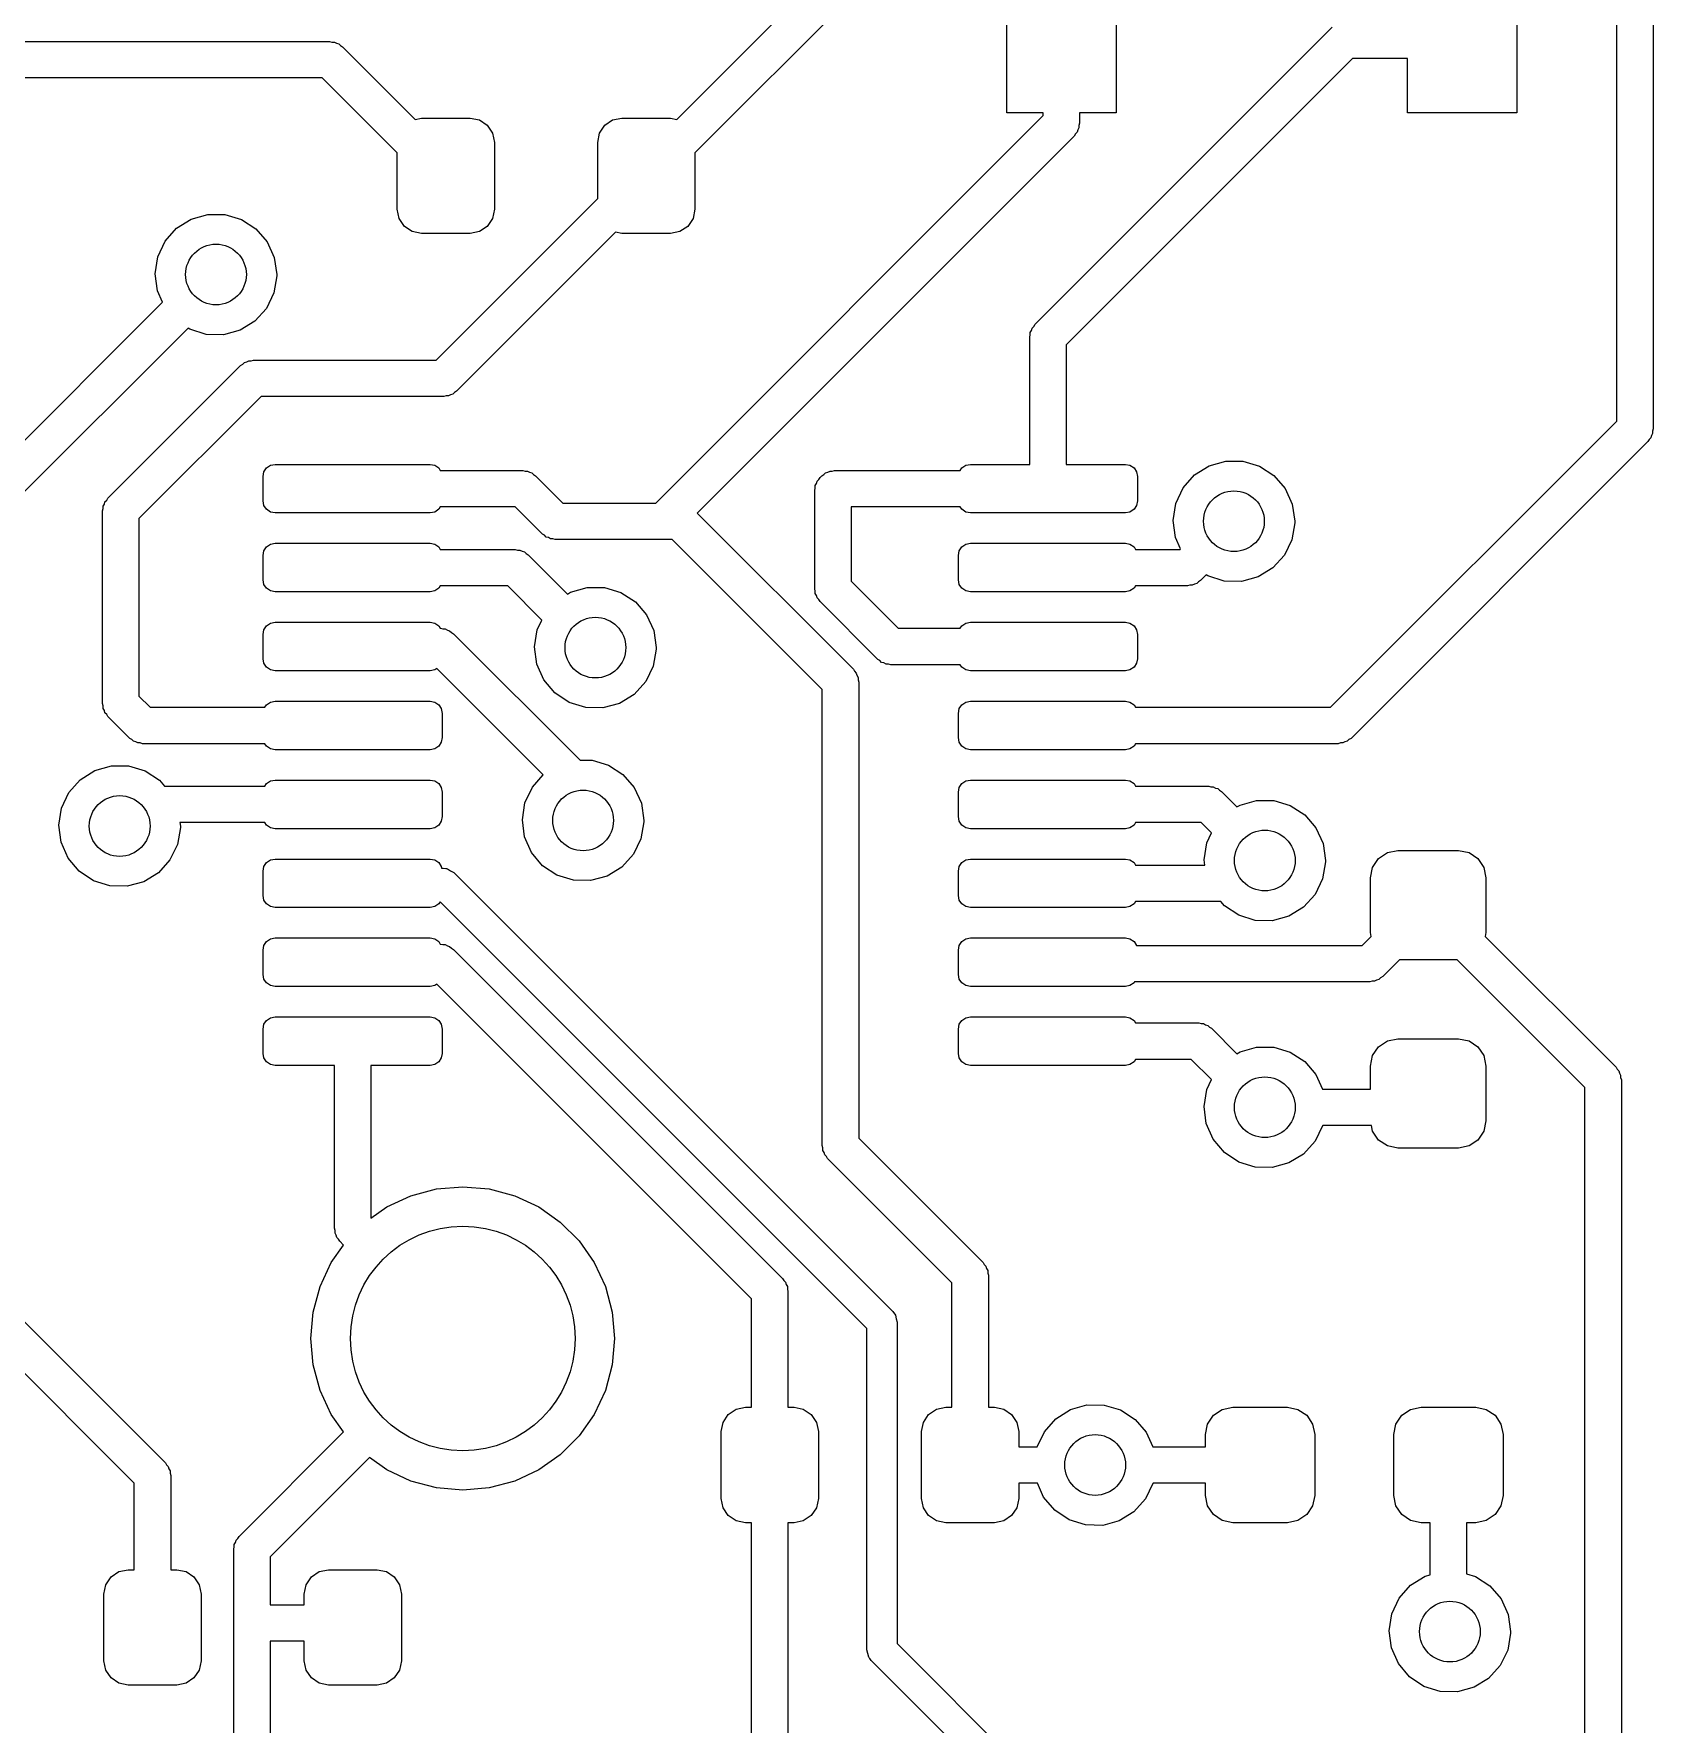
# Model space of a CAD drawing. Extents: x 74 to 208, y -143 to -31.
# Drawn here: x 194.59 to 207.92, y -130.56 to -116.64 of the extents above; entities that cross this region are included whole.
import ezdxf

# ---------------------------------------------------------------- set-up
doc = ezdxf.new("R2010")
doc.units = 0
doc.layers.add('BLACK', color=7, linetype='CONTINUOUS')

msp = doc.modelspace()

# ---------------------------------------------------------------- linework, layer by layer
at = {"layer": 'BLACK', "linetype": 'CONTINUOUS'}
for p, q in [((207.622, -119.826), (207.622, -74.7381)), ((207.922, -74.676), (207.922, -119.888)), ((199.883, -117.341), (201.592, -115.632)), ((201.761, -115.888), (200.031, -117.617)), ((202.599, -117.288), (202.599, -116.088)), ((203.499, -116.088), (203.499, -117.288)), ((206.799, -116.088), (206.799, -117.288)), ((202.832, -119.028), (205.278, -116.582)), ((182.951, -116.698), (197.024, -116.698)), ((197.024, -116.698), (197.043, -116.704)), ((197.043, -116.704), (197.063, -116.704)), ((197.063, -116.704), (197.08, -116.713)), ((197.08, -116.713), (197.099, -116.719)), ((197.099, -116.719), (197.113, -116.733)), ((197.113, -116.733), (197.13, -116.742)), ((197.13, -116.742), (197.728, -117.341)), ((205.447, -116.838), (203.088, -119.196)), ((205.899, -116.838), (205.447, -116.838)), ((205.899, -117.288), (205.899, -116.838)), ((196.962, -116.998), (182.888, -116.998)), ((197.581, -117.617), (196.962, -116.998)), ((197.728, -117.341), (197.781, -117.33)), ((197.781, -117.33), (198.181, -117.33)), ((198.181, -117.33), (198.257, -117.345)), ((198.257, -117.345), (198.322, -117.389)), ((199.289, -117.389), (199.354, -117.345)), ((199.354, -117.345), (199.431, -117.33)), ((199.431, -117.33), (199.831, -117.33)), ((199.709, -120.5), (202.899, -117.31)), ((199.831, -117.33), (199.883, -117.341)), ((202.899, -117.288), (202.599, -117.288)), ((202.899, -117.31), (202.899, -117.288)), ((203.499, -117.288), (203.199, -117.288)), ((203.199, -117.288), (203.199, -117.372)), ((206.799, -117.288), (205.899, -117.288)), ((198.322, -117.389), (198.366, -117.454)), ((198.366, -117.454), (198.381, -117.53)), ((199.231, -117.53), (199.246, -117.454)), ((199.246, -117.454), (199.289, -117.389)), ((203.155, -117.478), (200.05, -120.583)), ((203.165, -117.461), (203.155, -117.478)), ((203.179, -117.447), (203.165, -117.461)), ((203.184, -117.428), (203.179, -117.447)), ((203.193, -117.411), (203.184, -117.428)), ((203.199, -117.372), (203.193, -117.391)), ((203.193, -117.391), (203.193, -117.411)), ((197.581, -118.08), (197.581, -117.617)), ((198.381, -117.53), (198.381, -118.08)), ((199.231, -117.993), (199.231, -117.53)), ((200.031, -117.617), (200.031, -118.08)), ((197.901, -119.323), (199.231, -117.993)), ((195.764, -118.237), (195.884, -118.162)), ((195.884, -118.162), (196.02, -118.123)), ((196.02, -118.123), (196.162, -118.123)), ((196.162, -118.123), (196.298, -118.164)), ((196.298, -118.164), (196.417, -118.241)), ((197.596, -118.157), (197.581, -118.08)), ((197.639, -118.222), (197.596, -118.157)), ((198.366, -118.157), (198.322, -118.222)), ((198.381, -118.08), (198.366, -118.157)), ((200.016, -118.157), (199.972, -118.222)), ((200.031, -118.08), (200.016, -118.157)), ((195.67, -118.343), (195.764, -118.237)), ((196.417, -118.241), (196.509, -118.349)), ((197.704, -118.265), (197.639, -118.222)), ((197.781, -118.28), (197.704, -118.265)), ((198.181, -118.28), (197.781, -118.28)), ((199.378, -118.27), (198.069, -119.579)), ((198.257, -118.265), (198.181, -118.28)), ((198.322, -118.222), (198.257, -118.265)), ((199.431, -118.28), (199.378, -118.27)), ((199.831, -118.28), (199.431, -118.28)), ((199.907, -118.265), (199.831, -118.28)), ((199.972, -118.222), (199.907, -118.265)), ((195.61, -118.472), (195.67, -118.343)), ((196.509, -118.349), (196.568, -118.478)), ((195.588, -118.612), (195.61, -118.472)), ((196.568, -118.478), (196.588, -118.618)), ((195.606, -118.752), (195.588, -118.612)), ((196.588, -118.63), (196.564, -118.77)), ((196.588, -118.618), (196.588, -118.63)), ((194.248, -120.246), (195.648, -118.846)), ((195.648, -118.846), (195.606, -118.752)), ((196.564, -118.77), (196.503, -118.898)), ((196.407, -119.003), (196.287, -119.077)), ((196.503, -118.898), (196.407, -119.003)), ((195.858, -119.06), (194.416, -120.502)), ((195.873, -119.069), (195.858, -119.06)), ((196.008, -119.112), (195.873, -119.069)), ((196.15, -119.114), (196.008, -119.112)), ((196.287, -119.077), (196.15, -119.114)), ((202.788, -119.134), (202.793, -119.115)), ((202.788, -120.182), (202.788, -119.134)), ((202.793, -119.095), (202.803, -119.078)), ((202.793, -119.115), (202.793, -119.095)), ((202.803, -119.078), (202.808, -119.059)), ((202.808, -119.059), (202.822, -119.045)), ((202.822, -119.045), (202.832, -119.028)), ((203.088, -119.196), (203.088, -120.182)), ((195.198, -120.459), (196.29, -119.367)), ((196.29, -119.367), (196.308, -119.357)), ((196.308, -119.357), (196.322, -119.343)), ((196.322, -119.343), (196.341, -119.338)), ((196.341, -119.338), (196.358, -119.328)), ((196.358, -119.328), (196.377, -119.328)), ((196.377, -119.328), (196.397, -119.323)), ((196.397, -119.323), (197.901, -119.323)), ((196.459, -119.623), (195.454, -120.627)), ((197.963, -119.623), (196.459, -119.623)), ((197.982, -119.618), (197.963, -119.623)), ((198.002, -119.618), (197.982, -119.618)), ((198.019, -119.608), (198.002, -119.618)), ((198.038, -119.603), (198.019, -119.608)), ((198.052, -119.589), (198.038, -119.603)), ((198.069, -119.579), (198.052, -119.589)), ((205.266, -122.182), (207.622, -119.826)), ((207.878, -119.994), (205.434, -122.438)), ((207.888, -119.977), (207.878, -119.994)), ((207.902, -119.963), (207.888, -119.977)), ((207.907, -119.944), (207.902, -119.963)), ((207.917, -119.927), (207.907, -119.944)), ((207.922, -119.888), (207.917, -119.907)), ((207.917, -119.907), (207.917, -119.927)), ((196.476, -120.282), (196.483, -120.243)), ((196.483, -120.243), (196.505, -120.211)), ((196.505, -120.211), (196.538, -120.189)), ((196.538, -120.189), (196.576, -120.182)), ((196.576, -120.182), (197.851, -120.182)), ((197.851, -120.182), (197.889, -120.189)), ((197.889, -120.189), (197.922, -120.211)), ((197.922, -120.211), (197.935, -120.232)), ((197.935, -120.232), (198.614, -120.232)), ((198.614, -120.232), (198.633, -120.237)), ((198.633, -120.237), (198.652, -120.237)), ((198.652, -120.237), (198.67, -120.247)), ((198.67, -120.247), (198.689, -120.252)), ((198.689, -120.252), (198.703, -120.266)), ((198.703, -120.266), (198.72, -120.276)), ((201.076, -120.276), (201.093, -120.266)), ((201.093, -120.266), (201.107, -120.252)), ((201.107, -120.252), (201.126, -120.247)), ((201.126, -120.247), (201.144, -120.237)), ((201.144, -120.237), (201.163, -120.237)), ((201.163, -120.237), (201.182, -120.232)), ((201.182, -120.232), (202.216, -120.232)), ((202.216, -120.232), (202.23, -120.211)), ((202.23, -120.211), (202.263, -120.189)), ((202.263, -120.189), (202.301, -120.182)), ((202.301, -120.182), (202.788, -120.182)), ((203.088, -120.182), (203.576, -120.182)), ((203.576, -120.182), (203.614, -120.189)), ((203.614, -120.189), (203.647, -120.211)), ((203.647, -120.211), (203.668, -120.243)), ((203.668, -120.243), (203.676, -120.282)), ((204.052, -120.375), (204.146, -120.269)), ((204.146, -120.269), (204.266, -120.194)), ((204.266, -120.194), (204.402, -120.155)), ((204.402, -120.155), (204.544, -120.155)), ((204.544, -120.155), (204.68, -120.196)), ((204.68, -120.196), (204.799, -120.273)), ((204.799, -120.273), (204.891, -120.381)), ((196.476, -120.482), (196.476, -120.282)), ((198.72, -120.276), (198.944, -120.5)), ((201.018, -120.396), (201.023, -120.377)), ((201.018, -121.206), (201.018, -120.396)), ((201.023, -120.357), (201.033, -120.34)), ((201.023, -120.377), (201.023, -120.357)), ((201.033, -120.34), (201.038, -120.321)), ((201.038, -120.321), (201.052, -120.307)), ((201.052, -120.307), (201.062, -120.29)), ((201.062, -120.29), (201.076, -120.276)), ((203.676, -120.282), (203.676, -120.482)), ((203.992, -120.504), (204.052, -120.375)), ((204.891, -120.381), (204.95, -120.51)), ((195.154, -120.565), (195.159, -120.546)), ((195.159, -120.526), (195.169, -120.509)), ((195.159, -120.546), (195.159, -120.526)), ((195.169, -120.509), (195.174, -120.49)), ((195.174, -120.49), (195.188, -120.476)), ((195.188, -120.476), (195.198, -120.459)), ((196.483, -120.52), (196.476, -120.482)), ((196.505, -120.552), (196.483, -120.52)), ((197.935, -120.532), (197.922, -120.552)), ((198.551, -120.532), (197.935, -120.532)), ((198.776, -120.756), (198.551, -120.532)), ((198.944, -120.5), (199.709, -120.5)), ((202.216, -120.532), (201.318, -120.532)), ((201.318, -120.532), (201.318, -121.144)), ((202.23, -120.552), (202.216, -120.532)), ((203.668, -120.52), (203.647, -120.552)), ((203.676, -120.482), (203.668, -120.52)), ((203.97, -120.644), (203.992, -120.504)), ((204.95, -120.51), (204.97, -120.65)), ((195.154, -122.152), (195.154, -120.565)), ((195.454, -120.627), (195.454, -122.09)), ((196.538, -120.574), (196.505, -120.552)), ((196.576, -120.582), (196.538, -120.574)), ((197.851, -120.582), (196.576, -120.582)), ((197.889, -120.574), (197.851, -120.582)), ((197.922, -120.552), (197.889, -120.574)), ((200.05, -120.583), (201.336, -121.868)), ((202.263, -120.574), (202.23, -120.552)), ((202.301, -120.582), (202.263, -120.574)), ((203.576, -120.582), (202.301, -120.582)), ((203.614, -120.574), (203.576, -120.582)), ((203.647, -120.552), (203.614, -120.574)), ((203.988, -120.784), (203.97, -120.644)), ((204.97, -120.662), (204.946, -120.802)), ((204.97, -120.65), (204.97, -120.662)), ((198.793, -120.766), (198.776, -120.756)), ((198.807, -120.78), (198.793, -120.766)), ((198.826, -120.785), (198.807, -120.78)), ((198.843, -120.795), (198.826, -120.785)), ((198.863, -120.795), (198.843, -120.795)), ((198.882, -120.8), (198.863, -120.795)), ((199.843, -120.8), (198.882, -120.8)), ((201.08, -122.037), (199.843, -120.8)), ((204.03, -120.878), (203.988, -120.784)), ((204.946, -120.802), (204.885, -120.93)), ((196.476, -120.932), (196.483, -120.893)), ((196.476, -121.132), (196.476, -120.932)), ((196.483, -120.893), (196.505, -120.861)), ((196.505, -120.861), (196.538, -120.839)), ((196.538, -120.839), (196.576, -120.832)), ((196.576, -120.832), (197.851, -120.832)), ((197.851, -120.832), (197.889, -120.839)), ((197.889, -120.839), (197.922, -120.861)), ((197.922, -120.861), (197.935, -120.882)), ((197.935, -120.882), (198.552, -120.882)), ((198.552, -120.882), (198.571, -120.887)), ((198.571, -120.887), (198.591, -120.887)), ((198.591, -120.887), (198.608, -120.897)), ((198.608, -120.897), (198.627, -120.902)), ((198.627, -120.902), (198.641, -120.916)), ((198.641, -120.916), (198.658, -120.926)), ((198.658, -120.926), (198.983, -121.251)), ((202.201, -120.932), (202.208, -120.893)), ((202.201, -121.132), (202.201, -120.932)), ((202.208, -120.893), (202.23, -120.861)), ((202.23, -120.861), (202.263, -120.839)), ((202.263, -120.839), (202.301, -120.832)), ((202.301, -120.832), (203.576, -120.832)), ((203.576, -120.832), (203.614, -120.839)), ((203.614, -120.839), (203.647, -120.861)), ((203.647, -120.861), (203.66, -120.882)), ((203.66, -120.882), (204.026, -120.882)), ((204.026, -120.882), (204.03, -120.878)), ((204.885, -120.93), (204.789, -121.035)), ((204.24, -121.092), (204.194, -121.138)), ((204.255, -121.101), (204.24, -121.092)), ((204.39, -121.144), (204.255, -121.101)), ((204.789, -121.035), (204.669, -121.109)), ((196.483, -121.17), (196.476, -121.132)), ((196.505, -121.202), (196.483, -121.17)), ((196.538, -121.224), (196.505, -121.202)), ((196.576, -121.232), (196.538, -121.224)), ((197.851, -121.232), (196.576, -121.232)), ((197.889, -121.224), (197.851, -121.232)), ((197.922, -121.202), (197.889, -121.224)), ((197.935, -121.182), (197.922, -121.202)), ((198.49, -121.182), (197.935, -121.182)), ((198.772, -121.464), (198.49, -121.182)), ((198.983, -121.251), (199.008, -121.235)), ((199.008, -121.235), (199.144, -121.196)), ((199.144, -121.196), (199.286, -121.197)), ((199.286, -121.197), (199.422, -121.238)), ((199.422, -121.238), (199.541, -121.315)), ((201.023, -121.225), (201.018, -121.206)), ((201.023, -121.245), (201.023, -121.225)), ((201.033, -121.262), (201.023, -121.245)), ((201.318, -121.144), (201.706, -121.532)), ((202.208, -121.17), (202.201, -121.132)), ((202.23, -121.202), (202.208, -121.17)), ((202.263, -121.224), (202.23, -121.202)), ((202.301, -121.232), (202.263, -121.224)), ((203.576, -121.232), (202.301, -121.232)), ((203.614, -121.224), (203.576, -121.232)), ((203.647, -121.202), (203.614, -121.224)), ((203.66, -121.182), (203.647, -121.202)), ((204.088, -121.182), (203.66, -121.182)), ((204.107, -121.176), (204.088, -121.182)), ((204.127, -121.176), (204.107, -121.176)), ((204.144, -121.167), (204.127, -121.176)), ((204.163, -121.162), (204.144, -121.167)), ((204.177, -121.148), (204.163, -121.162)), ((204.194, -121.138), (204.177, -121.148)), ((204.532, -121.146), (204.39, -121.144)), ((204.669, -121.109), (204.532, -121.146)), ((199.541, -121.315), (199.633, -121.422)), ((201.038, -121.281), (201.033, -121.262)), ((201.052, -121.295), (201.038, -121.281)), ((201.062, -121.312), (201.052, -121.295)), ((201.538, -121.788), (201.062, -121.312)), ((196.483, -121.543), (196.505, -121.511)), ((196.505, -121.511), (196.538, -121.489)), ((196.538, -121.489), (196.576, -121.482)), ((196.576, -121.482), (197.851, -121.482)), ((197.851, -121.482), (197.889, -121.489)), ((197.889, -121.489), (197.922, -121.511)), ((197.922, -121.511), (197.935, -121.532)), ((198.734, -121.545), (198.772, -121.464)), ((199.633, -121.422), (199.692, -121.551)), ((202.216, -121.532), (202.23, -121.511)), ((202.23, -121.511), (202.263, -121.489)), ((202.263, -121.489), (202.301, -121.482)), ((202.301, -121.482), (203.576, -121.482)), ((203.576, -121.482), (203.614, -121.489)), ((203.614, -121.489), (203.647, -121.511)), ((203.647, -121.511), (203.668, -121.543)), ((196.476, -121.582), (196.483, -121.543)), ((196.476, -121.782), (196.476, -121.582)), ((197.935, -121.532), (197.937, -121.532)), ((197.937, -121.532), (197.956, -121.537)), ((197.956, -121.537), (197.976, -121.537)), ((197.976, -121.537), (197.993, -121.547)), ((197.993, -121.547), (198.012, -121.552)), ((198.012, -121.552), (198.026, -121.566)), ((198.026, -121.566), (198.043, -121.576)), ((198.043, -121.576), (199.086, -122.619)), ((198.712, -121.685), (198.734, -121.545)), ((199.692, -121.551), (199.712, -121.691)), ((201.706, -121.532), (202.216, -121.532)), ((203.668, -121.543), (203.676, -121.582)), ((203.676, -121.582), (203.676, -121.782)), ((196.483, -121.82), (196.476, -121.782)), ((198.731, -121.826), (198.712, -121.685)), ((199.712, -121.704), (199.689, -121.843)), ((199.712, -121.691), (199.712, -121.704)), ((201.555, -121.798), (201.538, -121.788)), ((201.569, -121.812), (201.555, -121.798)), ((203.676, -121.782), (203.668, -121.82)), ((196.505, -121.852), (196.483, -121.82)), ((196.538, -121.874), (196.505, -121.852)), ((196.576, -121.882), (196.538, -121.874)), ((197.851, -121.882), (196.576, -121.882)), ((197.889, -121.874), (197.851, -121.882)), ((197.906, -121.863), (197.889, -121.874)), ((198.782, -122.738), (197.906, -121.863)), ((198.788, -121.956), (198.731, -121.826)), ((199.689, -121.843), (199.627, -121.971)), ((201.336, -121.868), (201.346, -121.886)), ((201.346, -121.886), (201.36, -121.9)), ((201.36, -121.9), (201.365, -121.919)), ((201.365, -121.919), (201.375, -121.936)), ((201.375, -121.936), (201.375, -121.955)), ((201.588, -121.817), (201.569, -121.812)), ((201.605, -121.826), (201.588, -121.817)), ((201.625, -121.826), (201.605, -121.826)), ((201.644, -121.832), (201.625, -121.826)), ((202.216, -121.832), (201.644, -121.832)), ((202.23, -121.852), (202.216, -121.832)), ((202.263, -121.874), (202.23, -121.852)), ((202.301, -121.882), (202.263, -121.874)), ((203.576, -121.882), (202.301, -121.882)), ((203.614, -121.874), (203.576, -121.882)), ((203.647, -121.852), (203.614, -121.874)), ((203.668, -121.82), (203.647, -121.852)), ((198.879, -122.064), (198.788, -121.956)), ((198.997, -122.143), (198.879, -122.064)), ((199.532, -122.076), (199.411, -122.15)), ((199.627, -121.971), (199.532, -122.076)), ((201.08, -125.792), (201.08, -122.037)), ((201.375, -121.955), (201.38, -121.975)), ((201.38, -121.975), (201.38, -125.73)), ((195.159, -122.171), (195.154, -122.152)), ((195.159, -122.191), (195.159, -122.171)), ((195.169, -122.208), (195.159, -122.191)), ((195.174, -122.227), (195.169, -122.208)), ((195.454, -122.09), (195.546, -122.182)), ((195.546, -122.182), (196.491, -122.182)), ((196.491, -122.182), (196.505, -122.161)), ((196.505, -122.161), (196.538, -122.139)), ((196.538, -122.139), (196.576, -122.132)), ((196.576, -122.132), (197.851, -122.132)), ((197.851, -122.132), (197.889, -122.139)), ((197.889, -122.139), (197.922, -122.161)), ((197.922, -122.161), (197.943, -122.193)), ((197.943, -122.193), (197.951, -122.232)), ((199.132, -122.185), (198.997, -122.143)), ((199.274, -122.188), (199.132, -122.185)), ((199.411, -122.15), (199.274, -122.188)), ((202.201, -122.232), (202.208, -122.193)), ((202.208, -122.193), (202.23, -122.161)), ((202.23, -122.161), (202.263, -122.139)), ((202.263, -122.139), (202.301, -122.132)), ((202.301, -122.132), (203.576, -122.132)), ((203.576, -122.132), (203.614, -122.139)), ((203.614, -122.139), (203.647, -122.161)), ((203.647, -122.161), (203.66, -122.182)), ((203.66, -122.182), (205.266, -122.182)), ((195.188, -122.241), (195.174, -122.227)), ((195.198, -122.258), (195.188, -122.241)), ((195.378, -122.438), (195.198, -122.258)), ((197.951, -122.232), (197.951, -122.432)), ((202.201, -122.432), (202.201, -122.232)), ((195.395, -122.448), (195.378, -122.438)), ((195.409, -122.462), (195.395, -122.448)), ((195.428, -122.467), (195.409, -122.462)), ((195.445, -122.476), (195.428, -122.467)), ((195.465, -122.476), (195.445, -122.476)), ((195.484, -122.482), (195.465, -122.476)), ((196.491, -122.482), (195.484, -122.482)), ((196.505, -122.502), (196.491, -122.482)), ((197.943, -122.47), (197.922, -122.502)), ((197.951, -122.432), (197.943, -122.47)), ((202.208, -122.47), (202.201, -122.432)), ((202.23, -122.502), (202.208, -122.47)), ((203.66, -122.482), (203.647, -122.502)), ((205.328, -122.482), (203.66, -122.482)), ((205.347, -122.476), (205.328, -122.482)), ((205.367, -122.476), (205.347, -122.476)), ((205.384, -122.467), (205.367, -122.476)), ((205.403, -122.462), (205.384, -122.467)), ((205.417, -122.448), (205.403, -122.462)), ((205.434, -122.438), (205.417, -122.448)), ((196.538, -122.524), (196.505, -122.502)), ((196.576, -122.532), (196.538, -122.524)), ((197.851, -122.532), (196.576, -122.532)), ((197.889, -122.524), (197.851, -122.532)), ((197.922, -122.502), (197.889, -122.524)), ((199.086, -122.619), (199.185, -122.619)), ((199.185, -122.619), (199.32, -122.66)), ((202.263, -122.524), (202.23, -122.502)), ((202.301, -122.532), (202.263, -122.524)), ((203.576, -122.532), (202.301, -122.532)), ((203.614, -122.524), (203.576, -122.532)), ((203.647, -122.502), (203.614, -122.524)), ((194.877, -122.885), (194.971, -122.779)), ((194.971, -122.779), (195.091, -122.703)), ((195.091, -122.703), (195.227, -122.665)), ((195.227, -122.665), (195.369, -122.665)), ((195.369, -122.665), (195.505, -122.706)), ((195.505, -122.706), (195.624, -122.783)), ((198.693, -122.839), (198.782, -122.738)), ((199.32, -122.66), (199.439, -122.737)), ((199.439, -122.737), (199.532, -122.844)), ((194.817, -123.014), (194.877, -122.885)), ((195.624, -122.783), (195.665, -122.832)), ((195.665, -122.832), (196.491, -122.832)), ((196.491, -122.832), (196.505, -122.811)), ((196.505, -122.811), (196.538, -122.789)), ((196.538, -122.789), (196.576, -122.782)), ((196.576, -122.782), (197.851, -122.782)), ((197.851, -122.782), (197.889, -122.789)), ((197.889, -122.789), (197.922, -122.811)), ((197.922, -122.811), (197.943, -122.843)), ((197.943, -122.843), (197.951, -122.882)), ((197.951, -122.882), (197.951, -123.082)), ((198.632, -122.968), (198.693, -122.839)), ((199.532, -122.844), (199.591, -122.973)), ((202.201, -122.882), (202.208, -122.843)), ((202.201, -123.082), (202.201, -122.882)), ((202.208, -122.843), (202.23, -122.811)), ((202.23, -122.811), (202.263, -122.789)), ((202.263, -122.789), (202.301, -122.782)), ((202.301, -122.782), (203.576, -122.782)), ((203.576, -122.782), (203.614, -122.789)), ((203.614, -122.789), (203.647, -122.811)), ((203.647, -122.811), (203.66, -122.832)), ((203.66, -122.832), (204.262, -122.832)), ((204.262, -122.832), (204.281, -122.837)), ((204.281, -122.837), (204.3, -122.837)), ((204.3, -122.837), (204.318, -122.847)), ((204.318, -122.847), (204.337, -122.852)), ((204.337, -122.852), (204.351, -122.866)), ((204.351, -122.866), (204.368, -122.876)), ((204.368, -122.876), (204.495, -123.003)), ((194.795, -123.154), (194.817, -123.014)), ((198.611, -123.108), (198.632, -122.968)), ((199.591, -122.973), (199.611, -123.114)), ((204.495, -123.003), (204.52, -122.988)), ((204.52, -122.988), (204.656, -122.949)), ((204.656, -122.949), (204.798, -122.949)), ((204.798, -122.949), (204.934, -122.99)), ((204.934, -122.99), (205.053, -123.067)), ((194.813, -123.294), (194.795, -123.154)), ((195.795, -123.172), (195.771, -123.312)), ((196.491, -123.132), (195.791, -123.132)), ((195.791, -123.132), (195.795, -123.16)), ((195.795, -123.16), (195.795, -123.172)), ((196.505, -123.152), (196.491, -123.132)), ((196.538, -123.174), (196.505, -123.152)), ((196.576, -123.182), (196.538, -123.174)), ((197.851, -123.182), (196.576, -123.182)), ((197.889, -123.174), (197.851, -123.182)), ((197.922, -123.152), (197.889, -123.174)), ((197.943, -123.12), (197.922, -123.152)), ((197.951, -123.082), (197.943, -123.12)), ((198.629, -123.248), (198.611, -123.108)), ((199.61, -123.126), (199.587, -123.266)), ((199.611, -123.114), (199.61, -123.126)), ((202.208, -123.12), (202.201, -123.082)), ((202.23, -123.152), (202.208, -123.12)), ((202.263, -123.174), (202.23, -123.152)), ((202.301, -123.182), (202.263, -123.174)), ((203.576, -123.182), (202.301, -123.182)), ((203.614, -123.174), (203.576, -123.182)), ((203.647, -123.152), (203.614, -123.174)), ((203.66, -123.132), (203.647, -123.152)), ((204.199, -123.132), (203.66, -123.132)), ((204.284, -123.216), (204.199, -123.132)), ((205.053, -123.067), (205.145, -123.175)), ((205.145, -123.175), (205.204, -123.304)), ((194.87, -123.424), (194.813, -123.294)), ((195.771, -123.312), (195.709, -123.439)), ((198.686, -123.378), (198.629, -123.248)), ((199.587, -123.266), (199.525, -123.393)), ((204.224, -123.438), (204.246, -123.298)), ((204.246, -123.298), (204.284, -123.216)), ((205.204, -123.304), (205.224, -123.444)), ((194.962, -123.533), (194.87, -123.424)), ((195.709, -123.439), (195.614, -123.545)), ((196.483, -123.493), (196.505, -123.461)), ((196.505, -123.461), (196.538, -123.439)), ((196.538, -123.439), (196.576, -123.432)), ((196.576, -123.432), (197.851, -123.432)), ((197.851, -123.432), (197.889, -123.439)), ((197.889, -123.439), (197.922, -123.461)), ((197.922, -123.461), (197.943, -123.493)), ((198.777, -123.487), (198.686, -123.378)), ((199.525, -123.393), (199.43, -123.498)), ((202.208, -123.493), (202.23, -123.461)), ((202.23, -123.461), (202.263, -123.439)), ((202.263, -123.439), (202.301, -123.432)), ((202.301, -123.432), (203.576, -123.432)), ((203.576, -123.432), (203.614, -123.439)), ((203.614, -123.439), (203.647, -123.461)), ((203.647, -123.461), (203.66, -123.482)), ((204.23, -123.482), (204.224, -123.438)), ((205.224, -123.456), (205.2, -123.596)), ((205.224, -123.444), (205.224, -123.456)), ((205.612, -123.501), (205.661, -123.428)), ((205.661, -123.428), (205.734, -123.379)), ((205.734, -123.379), (205.82, -123.362)), ((205.82, -123.362), (206.32, -123.362)), ((206.32, -123.362), (206.406, -123.379)), ((206.406, -123.379), (206.479, -123.428)), ((206.479, -123.428), (206.528, -123.501)), ((195.08, -123.611), (194.962, -123.533)), ((195.215, -123.653), (195.08, -123.611)), ((195.614, -123.545), (195.494, -123.619)), ((196.476, -123.532), (196.483, -123.493)), ((196.476, -123.732), (196.476, -123.532)), ((197.943, -123.493), (197.946, -123.507)), ((197.946, -123.507), (197.958, -123.507)), ((197.958, -123.507), (197.98, -123.51)), ((197.98, -123.51), (197.985, -123.509)), ((197.985, -123.509), (197.987, -123.511)), ((197.987, -123.511), (197.994, -123.512)), ((197.994, -123.512), (198.02, -123.528)), ((198.02, -123.528), (198.047, -123.543)), ((198.047, -123.543), (201.661, -127.158)), ((198.895, -123.565), (198.777, -123.487)), ((199.031, -123.607), (198.895, -123.565)), ((199.172, -123.61), (199.031, -123.607)), ((199.309, -123.573), (199.172, -123.61)), ((199.43, -123.498), (199.309, -123.573)), ((202.201, -123.532), (202.208, -123.493)), ((202.201, -123.732), (202.201, -123.532)), ((203.66, -123.482), (204.23, -123.482)), ((205.2, -123.596), (205.139, -123.724)), ((205.595, -123.587), (205.612, -123.501)), ((205.595, -124.037), (205.595, -123.587)), ((206.528, -123.501), (206.545, -123.587)), ((206.545, -123.587), (206.545, -124.037)), ((195.357, -123.656), (195.215, -123.653)), ((195.494, -123.619), (195.357, -123.656)), ((196.483, -123.77), (196.476, -123.732)), ((202.208, -123.77), (202.201, -123.732)), ((205.139, -123.724), (205.043, -123.829)), ((196.505, -123.802), (196.483, -123.77)), ((196.538, -123.824), (196.505, -123.802)), ((196.576, -123.832), (196.538, -123.824)), ((197.851, -123.832), (196.576, -123.832)), ((197.889, -123.824), (197.851, -123.832)), ((197.922, -123.802), (197.889, -123.824)), ((197.934, -123.784), (197.922, -123.802)), ((201.448, -127.298), (197.934, -123.784)), ((202.23, -123.802), (202.208, -123.77)), ((202.263, -123.824), (202.23, -123.802)), ((202.301, -123.832), (202.263, -123.824)), ((203.576, -123.832), (202.301, -123.832)), ((203.614, -123.824), (203.576, -123.832)), ((203.647, -123.802), (203.614, -123.824)), ((203.66, -123.782), (203.647, -123.802)), ((204.361, -123.782), (203.66, -123.782)), ((204.391, -123.817), (204.361, -123.782)), ((204.509, -123.895), (204.391, -123.817)), ((205.043, -123.829), (204.923, -123.903)), ((204.644, -123.938), (204.509, -123.895)), ((204.786, -123.94), (204.644, -123.938)), ((204.923, -123.903), (204.786, -123.94)), ((196.476, -124.182), (196.483, -124.143)), ((196.483, -124.143), (196.505, -124.111)), ((196.505, -124.111), (196.538, -124.089)), ((196.538, -124.089), (196.576, -124.082)), ((196.576, -124.082), (197.851, -124.082)), ((197.851, -124.082), (197.889, -124.089)), ((197.889, -124.089), (197.922, -124.111)), ((197.922, -124.111), (197.935, -124.132)), ((197.935, -124.132), (197.937, -124.132)), ((197.937, -124.132), (197.956, -124.137)), ((197.956, -124.137), (197.976, -124.137)), ((197.976, -124.137), (197.993, -124.147)), ((197.993, -124.147), (198.012, -124.152)), ((198.012, -124.152), (198.026, -124.166)), ((198.026, -124.166), (198.043, -124.176)), ((202.201, -124.182), (202.208, -124.143)), ((202.208, -124.143), (202.23, -124.111)), ((202.23, -124.111), (202.263, -124.089)), ((202.263, -124.089), (202.301, -124.082)), ((202.301, -124.082), (203.576, -124.082)), ((203.576, -124.082), (203.614, -124.089)), ((203.614, -124.089), (203.647, -124.111)), ((203.647, -124.111), (203.668, -124.143)), ((203.668, -124.143), (203.668, -124.143)), ((203.668, -124.143), (205.527, -124.143)), ((205.527, -124.143), (205.601, -124.069)), ((205.601, -124.069), (205.595, -124.037)), ((206.545, -124.037), (206.539, -124.069)), ((206.539, -124.069), (207.616, -125.145)), ((196.476, -124.382), (196.476, -124.182)), ((198.043, -124.176), (200.754, -126.886)), ((202.201, -124.382), (202.201, -124.182)), ((205.832, -124.262), (205.695, -124.4)), ((206.308, -124.262), (205.832, -124.262)), ((207.36, -125.313), (206.308, -124.262)), ((196.483, -124.42), (196.476, -124.382)), ((196.505, -124.452), (196.483, -124.42)), ((202.208, -124.42), (202.201, -124.382)), ((202.23, -124.452), (202.208, -124.42)), ((203.652, -124.444), (203.647, -124.452)), ((205.589, -124.444), (203.652, -124.444)), ((205.608, -124.438), (205.589, -124.444)), ((205.628, -124.438), (205.608, -124.438)), ((205.645, -124.429), (205.628, -124.438)), ((205.664, -124.423), (205.645, -124.429)), ((205.678, -124.409), (205.664, -124.423)), ((205.695, -124.4), (205.678, -124.409)), ((196.538, -124.474), (196.505, -124.452)), ((196.576, -124.482), (196.538, -124.474)), ((197.851, -124.482), (196.576, -124.482)), ((197.889, -124.474), (197.851, -124.482)), ((197.906, -124.463), (197.889, -124.474)), ((200.498, -127.054), (197.906, -124.463)), ((202.263, -124.474), (202.23, -124.452)), ((202.301, -124.482), (202.263, -124.474)), ((203.576, -124.482), (202.301, -124.482)), ((203.614, -124.474), (203.576, -124.482)), ((203.647, -124.452), (203.614, -124.474)), ((196.476, -124.832), (196.483, -124.793)), ((196.476, -125.032), (196.476, -124.832)), ((196.483, -124.793), (196.505, -124.761)), ((196.505, -124.761), (196.538, -124.739)), ((196.538, -124.739), (196.576, -124.732)), ((196.576, -124.732), (197.851, -124.732)), ((197.851, -124.732), (197.889, -124.739)), ((197.889, -124.739), (197.922, -124.761)), ((197.922, -124.761), (197.943, -124.793)), ((197.943, -124.793), (197.951, -124.832)), ((197.951, -124.832), (197.951, -125.032)), ((202.201, -124.832), (202.208, -124.793)), ((202.201, -125.032), (202.201, -124.832)), ((202.208, -124.793), (202.23, -124.761)), ((202.23, -124.761), (202.263, -124.739)), ((202.263, -124.739), (202.301, -124.732)), ((202.301, -124.732), (203.576, -124.732)), ((203.576, -124.732), (203.614, -124.739)), ((203.614, -124.739), (203.647, -124.761)), ((203.647, -124.761), (203.66, -124.782)), ((203.66, -124.782), (204.18, -124.782)), ((204.18, -124.782), (204.199, -124.787)), ((204.199, -124.787), (204.218, -124.787)), ((204.218, -124.787), (204.236, -124.797)), ((204.236, -124.797), (204.255, -124.802)), ((204.255, -124.802), (204.269, -124.816)), ((204.269, -124.816), (204.286, -124.826)), ((204.286, -124.826), (204.495, -125.035)), ((204.52, -125.02), (204.656, -124.981)), ((204.656, -124.981), (204.798, -124.981)), ((204.798, -124.981), (204.934, -125.022)), ((205.612, -125.051), (205.661, -124.978)), ((205.661, -124.978), (205.734, -124.929)), ((205.734, -124.929), (205.82, -124.912)), ((205.82, -124.912), (206.32, -124.912)), ((206.32, -124.912), (206.406, -124.929)), ((206.406, -124.929), (206.479, -124.978)), ((206.479, -124.978), (206.528, -125.051)), ((196.483, -125.07), (196.476, -125.032)), ((196.505, -125.102), (196.483, -125.07)), ((196.538, -125.124), (196.505, -125.102)), ((196.576, -125.132), (196.538, -125.124)), ((197.063, -125.132), (196.576, -125.132)), ((197.063, -126.473), (197.063, -125.132)), ((197.851, -125.132), (197.363, -125.132)), ((197.363, -125.132), (197.363, -126.39)), ((197.889, -125.124), (197.851, -125.132)), ((197.922, -125.102), (197.889, -125.124)), ((197.943, -125.07), (197.922, -125.102)), ((197.951, -125.032), (197.943, -125.07)), ((202.208, -125.07), (202.201, -125.032)), ((202.23, -125.102), (202.208, -125.07)), ((202.263, -125.124), (202.23, -125.102)), ((202.301, -125.132), (202.263, -125.124)), ((203.576, -125.132), (202.301, -125.132)), ((203.614, -125.124), (203.576, -125.132)), ((203.647, -125.102), (203.614, -125.124)), ((203.66, -125.082), (203.647, -125.102)), ((204.117, -125.082), (203.66, -125.082)), ((204.284, -125.248), (204.117, -125.082)), ((204.495, -125.035), (204.52, -125.02)), ((204.934, -125.022), (205.053, -125.099)), ((205.053, -125.099), (205.145, -125.207)), ((205.595, -125.137), (205.612, -125.051)), ((205.595, -125.326), (205.595, -125.137)), ((206.528, -125.051), (206.545, -125.137)), ((206.545, -125.137), (206.545, -125.587)), ((207.616, -125.145), (207.625, -125.162)), ((204.246, -125.33), (204.284, -125.248)), ((205.145, -125.207), (205.2, -125.326)), ((207.625, -125.162), (207.639, -125.176)), ((207.639, -125.176), (207.645, -125.195)), ((207.645, -125.195), (207.654, -125.212)), ((207.654, -125.212), (207.654, -125.232)), ((207.654, -125.232), (207.66, -125.251)), ((207.66, -125.251), (207.66, -133.303)), ((204.224, -125.47), (204.246, -125.33)), ((205.2, -125.326), (205.595, -125.326)), ((207.36, -133.241), (207.36, -125.313)), ((204.242, -125.61), (204.224, -125.47)), ((204.3, -125.74), (204.242, -125.61)), ((205.2, -125.628), (205.139, -125.756)), ((205.201, -125.626), (205.2, -125.628)), ((205.603, -125.626), (205.201, -125.626)), ((205.612, -125.673), (205.603, -125.626)), ((205.661, -125.746), (205.612, -125.673)), ((206.528, -125.673), (206.479, -125.746)), ((206.545, -125.587), (206.528, -125.673)), ((201.085, -125.811), (201.08, -125.792)), ((201.085, -125.831), (201.085, -125.811)), ((201.095, -125.848), (201.085, -125.831)), ((201.38, -125.73), (202.404, -126.754)), ((204.391, -125.849), (204.3, -125.74)), ((205.139, -125.756), (205.043, -125.861)), ((205.734, -125.795), (205.661, -125.746)), ((205.82, -125.812), (205.734, -125.795)), ((206.32, -125.812), (205.82, -125.812)), ((206.406, -125.795), (206.32, -125.812)), ((206.479, -125.746), (206.406, -125.795)), ((201.1, -125.867), (201.095, -125.848)), ((201.114, -125.881), (201.1, -125.867)), ((201.124, -125.898), (201.114, -125.881)), ((202.148, -126.922), (201.124, -125.898)), ((204.509, -125.927), (204.391, -125.849)), ((204.644, -125.97), (204.509, -125.927)), ((204.786, -125.972), (204.644, -125.97)), ((204.923, -125.935), (204.786, -125.972)), ((205.043, -125.861), (204.923, -125.935)), ((197.495, -126.297), (197.692, -126.205)), ((197.692, -126.205), (197.903, -126.149)), ((197.903, -126.149), (198.12, -126.13)), ((198.12, -126.13), (198.337, -126.149)), ((198.337, -126.149), (198.548, -126.205)), ((198.548, -126.205), (198.745, -126.297)), ((197.363, -126.39), (197.495, -126.297)), ((198.745, -126.297), (198.923, -126.422)), ((197.068, -126.492), (197.063, -126.473)), ((197.068, -126.512), (197.068, -126.492)), ((197.078, -126.529), (197.068, -126.512)), ((197.083, -126.548), (197.078, -126.529)), ((198.923, -126.422), (199.078, -126.577)), ((197.037, -126.755), (197.139, -126.611)), ((197.097, -126.562), (197.083, -126.548)), ((197.107, -126.579), (197.097, -126.562)), ((197.139, -126.611), (197.107, -126.579)), ((199.078, -126.577), (199.203, -126.755)), ((193.988, -126.72), (195.671, -128.403)), ((196.945, -126.952), (197.037, -126.755)), ((199.203, -126.755), (199.295, -126.952)), ((202.404, -126.754), (202.414, -126.771)), ((202.414, -126.771), (202.428, -126.785)), ((202.428, -126.785), (202.433, -126.804)), ((202.433, -126.804), (202.443, -126.821)), ((195.415, -128.571), (193.776, -126.933)), ((196.889, -127.163), (196.945, -126.952)), ((199.295, -126.952), (199.351, -127.163)), ((200.754, -126.886), (200.764, -126.903)), ((200.764, -126.903), (200.778, -126.917)), ((200.778, -126.917), (200.783, -126.936)), ((200.783, -126.936), (200.793, -126.953)), ((200.793, -126.953), (200.793, -126.973)), ((202.148, -127.947), (202.148, -126.922)), ((202.443, -126.821), (202.443, -126.841)), ((202.443, -126.841), (202.448, -126.86)), ((202.448, -126.86), (202.448, -127.947)), ((200.498, -127.947), (200.498, -127.054)), ((200.793, -126.973), (200.798, -126.992)), ((200.798, -126.992), (200.798, -127.947)), ((196.87, -127.38), (196.889, -127.163)), ((199.351, -127.163), (199.37, -127.38)), ((201.661, -127.158), (201.675, -127.176)), ((201.675, -127.176), (201.678, -127.179)), ((201.678, -127.179), (201.679, -127.181)), ((201.679, -127.181), (201.683, -127.187)), ((201.683, -127.187), (201.689, -127.217)), ((201.689, -127.217), (201.698, -127.246)), ((201.448, -129.945), (201.448, -127.298)), ((201.698, -127.246), (201.698, -129.893)), ((196.889, -127.597), (196.87, -127.38)), ((199.37, -127.38), (199.351, -127.597)), ((196.945, -127.808), (196.889, -127.597)), ((199.351, -127.597), (199.295, -127.808)), ((197.037, -128.005), (196.945, -127.808)), ((199.295, -127.808), (199.203, -128.005)), ((203.123, -127.966), (203.259, -127.927)), ((203.259, -127.927), (203.401, -127.928)), ((203.401, -127.928), (203.537, -127.969)), ((197.139, -128.149), (197.037, -128.005)), ((199.203, -128.005), (199.078, -128.183)), ((200.263, -128.071), (200.306, -128.006)), ((200.306, -128.006), (200.371, -127.963)), ((200.371, -127.963), (200.448, -127.947)), ((200.448, -127.947), (200.498, -127.947)), ((200.798, -127.947), (200.848, -127.947)), ((200.848, -127.947), (200.924, -127.963)), ((200.924, -127.963), (200.989, -128.006)), ((200.989, -128.006), (201.033, -128.071)), ((201.913, -128.071), (201.956, -128.006)), ((201.956, -128.006), (202.021, -127.963)), ((202.021, -127.963), (202.098, -127.947)), ((202.098, -127.947), (202.148, -127.947)), ((202.448, -127.947), (202.498, -127.947)), ((202.498, -127.947), (202.574, -127.963)), ((202.574, -127.963), (202.639, -128.006)), ((202.639, -128.006), (202.683, -128.071)), ((202.909, -128.148), (203.003, -128.042)), ((203.003, -128.042), (203.123, -127.966)), ((203.537, -127.969), (203.656, -128.046)), ((203.656, -128.046), (203.748, -128.153)), ((204.253, -128.086), (204.302, -128.013)), ((204.302, -128.013), (204.374, -127.965)), ((204.374, -127.965), (204.461, -127.947)), ((204.461, -127.947), (204.911, -127.947)), ((204.911, -127.947), (204.997, -127.965)), ((204.997, -127.965), (205.07, -128.013)), ((205.07, -128.013), (205.118, -128.086)), ((205.803, -128.086), (205.852, -128.013)), ((205.852, -128.013), (205.924, -127.965)), ((205.924, -127.965), (206.011, -127.947)), ((206.011, -127.947), (206.461, -127.947)), ((206.461, -127.947), (206.547, -127.965)), ((206.547, -127.965), (206.62, -128.013)), ((206.62, -128.013), (206.668, -128.086)), ((196.278, -129.01), (197.139, -128.149)), ((199.078, -128.183), (198.923, -128.338)), ((200.248, -128.147), (200.263, -128.071)), ((200.248, -128.697), (200.248, -128.147)), ((201.033, -128.071), (201.048, -128.147)), ((201.048, -128.147), (201.048, -128.697)), ((201.898, -128.147), (201.913, -128.071)), ((201.898, -128.697), (201.898, -128.147)), ((202.683, -128.071), (202.698, -128.147)), ((202.698, -128.147), (202.698, -128.272)), ((202.851, -128.272), (202.909, -128.148)), ((203.748, -128.153), (203.803, -128.272)), ((204.236, -128.172), (204.253, -128.086)), ((204.236, -128.272), (204.236, -128.172)), ((205.118, -128.086), (205.136, -128.172)), ((205.136, -128.172), (205.136, -128.672)), ((205.786, -128.172), (205.803, -128.086)), ((205.786, -128.672), (205.786, -128.172)), ((206.668, -128.086), (206.686, -128.172)), ((206.686, -128.172), (206.686, -128.672)), ((198.923, -128.338), (198.745, -128.463)), ((202.698, -128.272), (202.851, -128.272)), ((203.803, -128.272), (204.236, -128.272)), ((195.671, -128.403), (195.681, -128.42)), ((195.681, -128.42), (195.695, -128.434)), ((195.695, -128.434), (195.7, -128.453)), ((195.7, -128.453), (195.71, -128.47)), ((195.71, -128.47), (195.71, -128.49)), ((197.351, -128.361), (196.534, -129.178)), ((197.495, -128.463), (197.351, -128.361)), ((197.692, -128.555), (197.495, -128.463)), ((198.745, -128.463), (198.548, -128.555)), ((195.415, -129.285), (195.415, -128.571)), ((195.71, -128.49), (195.715, -128.509)), ((195.715, -128.509), (195.715, -129.285)), ((197.903, -128.611), (197.692, -128.555)), ((198.12, -128.63), (197.903, -128.611)), ((198.337, -128.611), (198.12, -128.63)), ((198.548, -128.555), (198.337, -128.611)), ((202.852, -128.572), (202.698, -128.572)), ((202.698, -128.572), (202.698, -128.697)), ((202.903, -128.687), (202.852, -128.572)), ((203.803, -128.574), (203.742, -128.702)), ((203.804, -128.572), (203.803, -128.574)), ((204.236, -128.572), (203.804, -128.572)), ((204.236, -128.672), (204.236, -128.572)), ((200.263, -128.774), (200.248, -128.697)), ((201.048, -128.697), (201.033, -128.774)), ((201.913, -128.774), (201.898, -128.697)), ((202.698, -128.697), (202.683, -128.774)), ((202.994, -128.795), (202.903, -128.687)), ((203.742, -128.702), (203.646, -128.807)), ((204.253, -128.759), (204.236, -128.672)), ((204.302, -128.831), (204.253, -128.759)), ((205.118, -128.759), (205.07, -128.831)), ((205.136, -128.672), (205.118, -128.759)), ((205.803, -128.759), (205.786, -128.672)), ((205.852, -128.831), (205.803, -128.759)), ((206.668, -128.759), (206.62, -128.831)), ((206.686, -128.672), (206.668, -128.759)), ((200.306, -128.839), (200.263, -128.774)), ((200.371, -128.882), (200.306, -128.839)), ((200.448, -128.897), (200.371, -128.882)), ((200.498, -128.897), (200.448, -128.897)), ((200.498, -131.306), (200.498, -128.897)), ((200.848, -128.897), (200.798, -128.897)), ((200.798, -128.897), (200.798, -131.244)), ((200.924, -128.882), (200.848, -128.897)), ((200.989, -128.839), (200.924, -128.882)), ((201.033, -128.774), (200.989, -128.839)), ((201.956, -128.839), (201.913, -128.774)), ((202.021, -128.882), (201.956, -128.839)), ((202.098, -128.897), (202.021, -128.882)), ((202.498, -128.897), (202.098, -128.897)), ((202.574, -128.882), (202.498, -128.897)), ((202.639, -128.839), (202.574, -128.882)), ((202.683, -128.774), (202.639, -128.839)), ((203.112, -128.874), (202.994, -128.795)), ((203.247, -128.916), (203.112, -128.874)), ((203.526, -128.881), (203.389, -128.919)), ((203.646, -128.807), (203.526, -128.881)), ((204.374, -128.88), (204.302, -128.831)), ((204.461, -128.897), (204.374, -128.88)), ((204.911, -128.897), (204.461, -128.897)), ((204.997, -128.88), (204.911, -128.897)), ((205.07, -128.831), (204.997, -128.88)), ((205.924, -128.88), (205.852, -128.831)), ((206.011, -128.897), (205.924, -128.88)), ((206.086, -128.897), (206.011, -128.897)), ((206.086, -129.326), (206.086, -128.897)), ((206.461, -128.897), (206.386, -128.897)), ((206.386, -128.897), (206.386, -129.319)), ((206.547, -128.88), (206.461, -128.897)), ((206.62, -128.831), (206.547, -128.88)), ((196.249, -129.06), (196.254, -129.041)), ((196.254, -129.041), (196.268, -129.027)), ((196.268, -129.027), (196.278, -129.01)), ((203.389, -128.919), (203.247, -128.916)), ((196.234, -129.116), (196.239, -129.097)), ((196.234, -132.657), (196.234, -129.116)), ((196.239, -129.077), (196.249, -129.06)), ((196.239, -129.097), (196.239, -129.077)), ((196.534, -129.178), (196.534, -129.574)), ((195.224, -129.344), (195.288, -129.3)), ((195.288, -129.3), (195.365, -129.285)), ((195.365, -129.285), (195.415, -129.285)), ((195.715, -129.285), (195.765, -129.285)), ((195.765, -129.285), (195.842, -129.3)), ((195.842, -129.3), (195.906, -129.344)), ((196.874, -129.344), (196.938, -129.3)), ((196.938, -129.3), (197.015, -129.285)), ((197.015, -129.285), (197.415, -129.285)), ((197.415, -129.285), (197.492, -129.3)), ((197.492, -129.3), (197.556, -129.344)), ((206.386, -129.319), (206.458, -129.34)), ((195.165, -129.485), (195.18, -129.408)), ((195.18, -129.408), (195.224, -129.344)), ((195.906, -129.344), (195.95, -129.408)), ((195.95, -129.408), (195.965, -129.485)), ((196.815, -129.485), (196.83, -129.408)), ((196.83, -129.408), (196.874, -129.344)), ((197.556, -129.344), (197.6, -129.408)), ((197.6, -129.408), (197.615, -129.485)), ((205.83, -129.519), (205.924, -129.413)), ((205.924, -129.413), (206.044, -129.338)), ((206.044, -129.338), (206.086, -129.326)), ((206.458, -129.34), (206.577, -129.417)), ((206.577, -129.417), (206.669, -129.525)), ((195.165, -130.035), (195.165, -129.485)), ((195.965, -129.485), (195.965, -130.035)), ((196.534, -129.574), (196.815, -129.574)), ((196.815, -129.574), (196.815, -129.485)), ((197.615, -129.485), (197.615, -130.035)), ((205.77, -129.648), (205.83, -129.519)), ((206.669, -129.525), (206.728, -129.654)), ((205.748, -129.788), (205.77, -129.648)), ((206.728, -129.654), (206.748, -129.794)), ((196.815, -129.874), (196.534, -129.874)), ((196.534, -129.874), (196.534, -132.719)), ((196.815, -130.035), (196.815, -129.874)), ((205.766, -129.928), (205.748, -129.788)), ((206.748, -129.806), (206.724, -129.946)), ((206.748, -129.794), (206.748, -129.806)), ((201.456, -129.974), (201.448, -129.945)), ((201.463, -130.004), (201.456, -129.974)), ((201.467, -130.01), (201.463, -130.004)), ((201.468, -130.012), (201.467, -130.01)), ((201.471, -130.015), (201.468, -130.012)), ((201.484, -130.033), (201.471, -130.015)), ((201.698, -129.893), (203.288, -131.484)), ((205.824, -130.058), (205.766, -129.928)), ((206.724, -129.946), (206.663, -130.074)), ((195.18, -130.112), (195.165, -130.035)), ((195.224, -130.176), (195.18, -130.112)), ((195.95, -130.112), (195.906, -130.176)), ((195.965, -130.035), (195.95, -130.112)), ((196.83, -130.112), (196.815, -130.035)), ((196.874, -130.176), (196.83, -130.112)), ((197.6, -130.112), (197.556, -130.176)), ((197.615, -130.035), (197.6, -130.112)), ((203.086, -131.634), (201.484, -130.033)), ((205.915, -130.167), (205.824, -130.058)), ((206.663, -130.074), (206.567, -130.179)), ((195.288, -130.22), (195.224, -130.176)), ((195.365, -130.235), (195.288, -130.22)), ((195.765, -130.235), (195.365, -130.235)), ((195.842, -130.22), (195.765, -130.235)), ((195.906, -130.176), (195.842, -130.22)), ((196.938, -130.22), (196.874, -130.176)), ((197.015, -130.235), (196.938, -130.22)), ((197.415, -130.235), (197.015, -130.235)), ((197.492, -130.22), (197.415, -130.235)), ((197.556, -130.176), (197.492, -130.22)), ((206.033, -130.245), (205.915, -130.167)), ((206.168, -130.288), (206.033, -130.245)), ((206.31, -130.29), (206.168, -130.288)), ((206.447, -130.253), (206.31, -130.29)), ((206.567, -130.179), (206.447, -130.253))]:
    msp.add_line(p, q, dxfattribs=at)
at = {"layer": 'BLACK'}
for centre, radius in [((196.088, -118.618), 0.25), ((204.47, -120.65), 0.25), ((199.212, -121.691), 0.25), ((195.295, -123.16), 0.25), ((199.111, -123.114), 0.25), ((204.724, -123.444), 0.25), ((204.724, -125.476), 0.25), ((198.12, -127.38), 0.925), ((203.327, -128.422), 0.25), ((206.248, -129.794), 0.25)]:
    msp.add_circle(centre, radius, dxfattribs=at)

doc.saveas('drawing.dxf')
